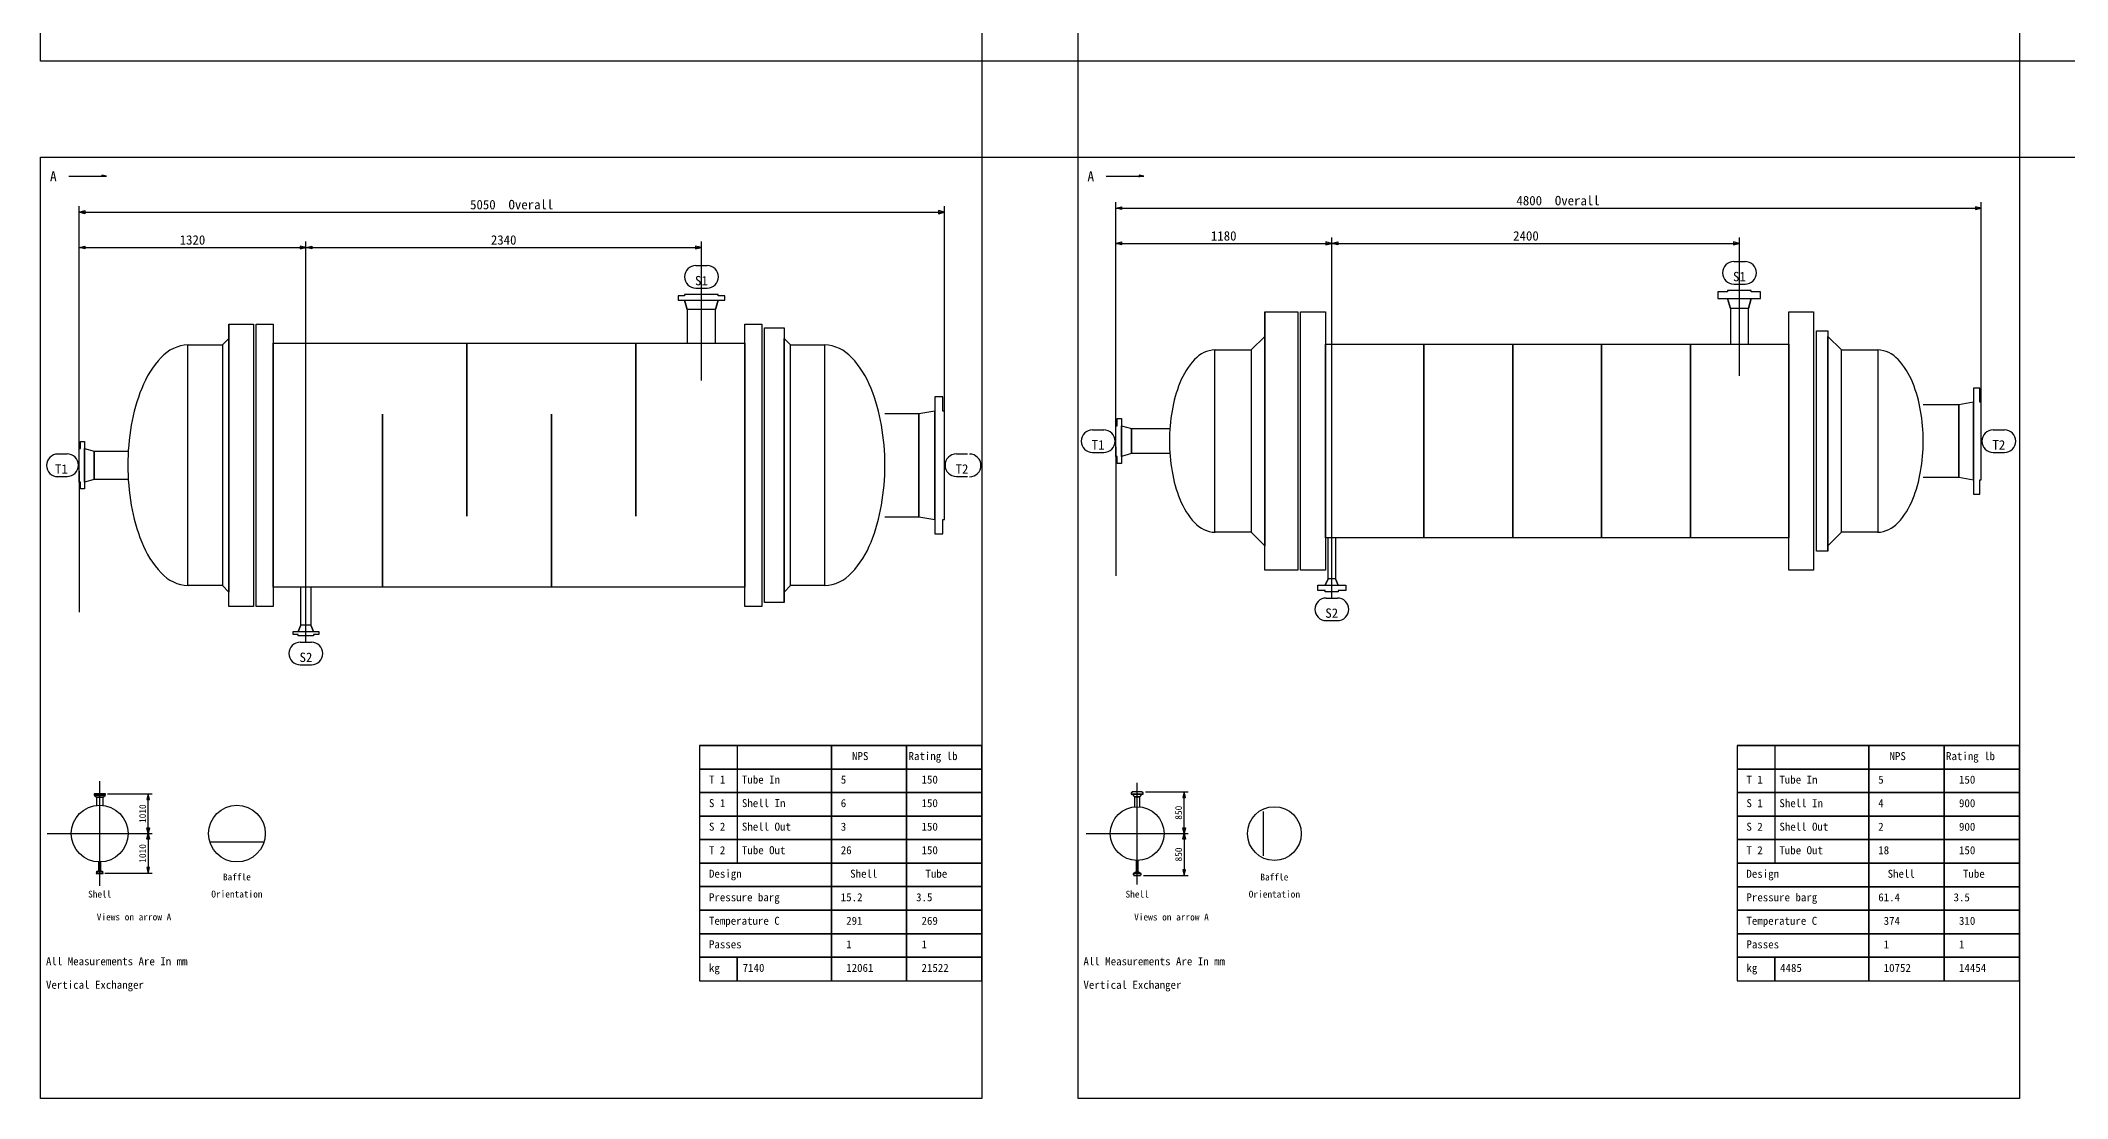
# Model space of a CAD drawing. Header units: millimetres. Extents: x -3006 to 2296, y -71 to 9552.
# Drawn here: x -3006 to -895, y 4250 to 5352 of the extents above; entities that cross this region are included whole.
import ezdxf
from ezdxf.enums import TextEntityAlignment as Align

# ---------------------------------------------------------------- set-up
doc = ezdxf.new("R2010")
doc.units = ezdxf.units.MM
for name, color, linetype in [('1', 7, 'Continuous'), ('11', 7, 'Continuous'), ('12', 7, 'Continuous'), ('2', 7, 'Continuous'), ('7', 7, 'Continuous'), ('8', 7, 'Continuous')]:
    doc.layers.add(name, color=color, linetype=linetype)

msp = doc.modelspace()

# ---------------------------------------------------------------- linework, layer by layer
at = {"color": 1}
for points in [[(-2025.611, 5230.757), (-1925.611, 5230.757), (-1925.611, 5330.757), (-2025.611, 5330.757)], [(-945.219, 5230.757), (-845.219, 5230.757), (-845.219, 5330.757), (-945.219, 5330.757)]]:
    msp.add_lwpolyline(points, close=True, dxfattribs=at)
at = {"layer": '1'}
for p, q in [((-2976.591, 5211.193), (-2937.375, 5211.193)), ((-1896.199, 5211.14), (-1856.983, 5211.14)), ((-2965.892, 4916.116), (-2965.892, 5179.723)), ((-2064.81, 4916.116), (-2064.81, 5179.723)), ((-1886.343, 4941.266), (-1886.343, 5183.91)), ((-985.038, 4941.266), (-985.038, 5183.91)), ((-2965.892, 5063.219), (-2965.892, 5142.925)), ((-2729.631, 4726.071), (-2729.631, 5142.925)), ((-2317.778, 4998.182), (-2317.778, 5142.925)), ((-1886.343, 5075.646), (-1886.343, 5147.171)), ((-1661.388, 4772.126), (-1661.388, 5147.171)), ((-1236.85, 5003.007), (-1236.85, 5147.171)), ((-2323.66, 5117.925), (-2311.896, 5117.925)), ((-1242.732, 5122.171), (-1230.968, 5122.171)), ((-2323.66, 5094.396), (-2311.896, 5094.396)), ((-1242.732, 5098.641), (-1230.968, 5098.641)), ((-1910.608, 4946.903), (-1898.843, 4946.903)), ((-972.538, 4946.903), (-960.773, 4946.903)), ((-2990.157, 4921.753), (-2978.392, 4921.753)), ((-2052.31, 4921.753), (-2040.546, 4921.753)), ((-1910.608, 4923.374), (-1898.843, 4923.374)), ((-1886.343, 4929.011), (-1886.343, 4794.631)), ((-972.538, 4923.374), (-960.773, 4923.374)), ((-2990.157, 4898.224), (-2978.392, 4898.224)), ((-2965.892, 4903.861), (-2965.892, 4756.758)), ((-2052.31, 4898.224), (-2040.546, 4898.224)), ((-1667.271, 4771.636), (-1655.506, 4771.636)), ((-1667.271, 4748.107), (-1655.506, 4748.107)), ((-2735.513, 4725.581), (-2723.748, 4725.581)), ((-2735.513, 4702.052), (-2723.748, 4702.052)), ((-2944.378, 4471.748), (-2944.378, 4580.889)), ((-2936.284, 4567.726), (-2889.807, 4567.726)), ((-1863.986, 4473.259), (-1863.986, 4579.272)), ((-1855.413, 4569.791), (-1810.98, 4569.791)), ((-2998.949, 4526.319), (-2889.807, 4526.319)), ((-1916.992, 4526.266), (-1810.98, 4526.266)), ((-2938.885, 4484.911), (-2889.807, 4484.911)), ((-1857.52, 4482.74), (-1810.98, 4482.74))]:
    msp.add_line(p, q, dxfattribs=at)
for points in [[(-2937.375, 5211.193), (-2942.277, 5212.173), (-2942.277, 5210.212)], [(-1856.983, 5211.14), (-1861.885, 5212.12), (-1861.885, 5210.159)], [(-2965.892, 5173.595), (-2959.737, 5175.178), (-2959.737, 5172.012), (-2965.892, 5173.595), (-2064.81, 5173.595), (-2070.965, 5175.178), (-2070.965, 5172.012), (-2064.81, 5173.595)], [(-1886.343, 5177.782), (-1880.231, 5179.264), (-1880.231, 5176.301), (-1886.343, 5177.782), (-985.038, 5177.782), (-991.15, 5179.264), (-991.15, 5176.301), (-985.038, 5177.782)], [(-2965.892, 5136.841), (-2959.737, 5138.248), (-2959.737, 5135.259), (-2965.892, 5136.841), (-2729.718, 5136.841), (-2735.698, 5138.248), (-2735.698, 5135.259), (-2729.718, 5136.841)], [(-2729.718, 5136.841), (-2723.564, 5138.248), (-2723.564, 5135.259), (-2729.718, 5136.841), (-2317.866, 5136.841), (-2323.845, 5138.248), (-2323.845, 5135.259), (-2317.866, 5136.841)], [(-1886.343, 5141.108), (-1880.231, 5142.59), (-1880.231, 5139.441), (-1886.343, 5141.108), (-1661.481, 5141.108), (-1667.593, 5142.59), (-1667.593, 5139.441), (-1661.481, 5141.108)], [(-1661.481, 5141.108), (-1655.183, 5142.59), (-1655.183, 5139.441), (-1661.481, 5141.108), (-1236.943, 5141.108), (-1243.055, 5142.59), (-1243.055, 5139.441), (-1236.943, 5141.108)], [(-2894.001, 4526.319), (-2895.476, 4532.298), (-2892.445, 4532.298), (-2894.001, 4526.319), (-2894.001, 4567.767), (-2895.476, 4561.787), (-2892.445, 4561.787), (-2894.001, 4567.767)], [(-1815.168, 4526.266), (-1816.607, 4532.226), (-1813.626, 4532.226), (-1815.168, 4526.266), (-1815.168, 4569.842), (-1816.607, 4563.881), (-1813.626, 4563.881), (-1815.168, 4569.842)], [(-2894.001, 4526.319), (-2892.445, 4520.339), (-2895.476, 4520.339), (-2894.001, 4526.319), (-2894.001, 4484.87), (-2892.445, 4490.85), (-2895.476, 4490.85), (-2894.001, 4484.87)], [(-1815.168, 4526.266), (-1813.626, 4520.305), (-1816.607, 4520.305), (-1815.168, 4526.266), (-1815.168, 4482.689), (-1813.626, 4488.65), (-1816.607, 4488.65), (-1815.168, 4482.689)]]:
    msp.add_lwpolyline(points, dxfattribs=at)
for centre, start, end in [((-2323.66, 5106.16), 90, 270), ((-2311.896, 5106.16), 270, 90), ((-1242.732, 5110.406), 90, 270), ((-1230.968, 5110.406), 270, 90), ((-1910.608, 4935.139), 90, 270), ((-1898.843, 4935.139), 270, 90), ((-972.538, 4935.139), 90, 270), ((-960.773, 4935.139), 270, 90), ((-2988.062, 4909.821), 90, 270), ((-2978.392, 4909.988), 270, 90), ((-2052.31, 4909.988), 90, 270), ((-2038.451, 4909.821), 270, 90), ((-1667.271, 4759.871), 90, 270), ((-1655.506, 4759.871), 270, 90), ((-2735.513, 4713.817), 90, 270), ((-2723.748, 4713.817), 270, 90)]:
    msp.add_arc(centre, 11.765, start, end, dxfattribs=at)
at = {"layer": '11'}
for points in [[(-3006.003, 6311.149), (-2025.611, 6311.149), (-2025.611, 5330.757), (-3006.003, 5330.757), (-3006.003, 6311.149)], [(-1925.611, 6311.149), (-945.219, 6311.149), (-945.219, 5330.757), (-1925.611, 5330.757), (-1925.611, 6311.149)], [(-3006.003, 5230.757), (-2025.611, 5230.757), (-2025.611, 4250.364), (-3006.003, 4250.364), (-3006.003, 5230.757)], [(-1925.611, 5230.757), (-945.219, 5230.757), (-945.219, 4250.364), (-1925.611, 4250.364), (-1925.611, 5230.757)], [(-2319.728, 4618.055), (-2025.611, 4618.055), (-2319.728, 4618.055), (-2319.728, 4593.546), (-2025.611, 4593.546), (-2319.728, 4593.546), (-2319.728, 4569.036), (-2025.611, 4569.036), (-2319.728, 4569.036), (-2319.728, 4544.526), (-2025.611, 4544.526), (-2319.728, 4544.526), (-2319.728, 4520.016), (-2025.611, 4520.016), (-2319.728, 4520.016), (-2319.728, 4495.506), (-2025.611, 4495.506), (-2319.728, 4495.506), (-2319.728, 4470.997), (-2025.611, 4470.997), (-2319.728, 4470.997), (-2319.728, 4446.487), (-2025.611, 4446.487), (-2319.728, 4446.487), (-2319.728, 4421.977), (-2025.611, 4421.977), (-2319.728, 4421.977), (-2319.728, 4397.467), (-2025.611, 4397.467), (-2319.728, 4397.467), (-2319.728, 4372.957), (-2280.513, 4372.957), (-2280.513, 4397.467), (-2280.513, 4372.957), (-2182.473, 4372.957), (-2182.473, 4618.055), (-2182.473, 4372.957), (-2104.042, 4372.957), (-2104.042, 4618.055), (-2104.042, 4372.957), (-2025.611, 4372.957), (-2025.611, 4618.055), (-2280.513, 4618.055), (-2280.513, 4495.506)], [(-1239.336, 4618.002), (-945.219, 4618.002), (-1239.336, 4618.002), (-1239.336, 4593.492), (-945.219, 4593.492), (-1239.336, 4593.492), (-1239.336, 4568.983), (-945.219, 4568.983), (-1239.336, 4568.983), (-1239.336, 4544.473), (-945.219, 4544.473), (-1239.336, 4544.473), (-1239.336, 4519.963), (-945.219, 4519.963), (-1239.336, 4519.963), (-1239.336, 4495.453), (-945.219, 4495.453), (-1239.336, 4495.453), (-1239.336, 4470.943), (-945.219, 4470.943), (-1239.336, 4470.943), (-1239.336, 4446.434), (-945.219, 4446.434), (-1239.336, 4446.434), (-1239.336, 4421.924), (-945.219, 4421.924), (-1239.336, 4421.924), (-1239.336, 4397.414), (-945.219, 4397.414), (-1239.336, 4397.414), (-1239.336, 4372.904), (-1200.121, 4372.904), (-1200.121, 4397.414), (-1200.121, 4372.904), (-1102.081, 4372.904), (-1102.081, 4618.002), (-1102.081, 4372.904), (-1023.65, 4372.904), (-1023.65, 4618.002), (-1023.65, 4372.904), (-945.219, 4372.904), (-945.219, 4618.002), (-1200.121, 4618.002), (-1200.121, 4495.453)]]:
    msp.add_lwpolyline(points, dxfattribs=at)
at = {"layer": '2'}
for p, q in [((-2852.377, 5035.373), (-2852.377, 5035.373)), ((-2189.404, 5035.373), (-2189.404, 5035.373)), ((-1782.895, 5030.159), (-1782.895, 5030.159)), ((-1092.931, 5030.159), (-1092.931, 5030.159)), ((-1782.895, 4840.119), (-1782.895, 4840.119)), ((-1092.931, 4840.119), (-1092.931, 4840.119)), ((-2852.377, 4784.604), (-2852.377, 4784.604)), ((-2189.404, 4784.604), (-2189.404, 4784.604)), ((-1732.434, 4503.193), (-1732.434, 4549.338)), ((-2828.87, 4517.718), (-2774.172, 4517.718))]:
    msp.add_line(p, q, dxfattribs=at)
for points in [[(-2303.094, 5036.956), (-2303.094, 5072.127), (-2300.28, 5081.975), (-2293.246, 5081.975), (-2293.246, 5086.371), (-2300.28, 5086.371), (-2300.28, 5087.778), (-2335.451, 5087.778), (-2335.451, 5086.371), (-2342.134, 5086.371), (-2342.134, 5081.975), (-2335.451, 5081.975), (-2300.28, 5081.975), (-2303.094, 5072.127), (-2332.638, 5072.127), (-2335.451, 5081.975), (-2332.638, 5072.127), (-2332.638, 5036.956)], [(-1227.311, 5036.086), (-1227.311, 5073.131), (-1224.718, 5083.503), (-1214.716, 5083.503), (-1214.716, 5090.542), (-1224.718, 5090.542), (-1224.718, 5092.024), (-1249.167, 5092.024), (-1249.167, 5090.542), (-1259.17, 5090.542), (-1259.17, 5083.503), (-1249.167, 5083.503), (-1224.718, 5083.503), (-1227.311, 5073.131), (-1246.204, 5073.131), (-1249.167, 5083.503), (-1246.204, 5073.131), (-1246.204, 5036.086)], [(-1745.202, 5030.159), (-1731.125, 5044.236), (-1731.125, 5069.611), (-1696.674, 5069.611), (-1696.674, 4800.666), (-1731.125, 4800.666), (-1731.125, 5069.611), (-1731.125, 4826.041), (-1745.202, 4840.119)], [(-1694.08, 5069.611), (-1667.779, 5069.611), (-1667.779, 4800.666), (-1694.08, 4800.666), (-1694.08, 5069.611)], [(-1185.45, 5069.611), (-1159.519, 5069.611), (-1159.519, 4800.666), (-1185.45, 4800.666), (-1185.45, 5069.611)], [(-2816.591, 5035.373), (-2809.908, 5042.056), (-2809.908, 5057.003), (-2784.234, 5057.003), (-2784.234, 4762.973), (-2809.908, 4762.973), (-2809.908, 5057.003), (-2809.908, 4777.921), (-2816.591, 4784.604)], [(-2781.42, 5057.003), (-2763.834, 5057.003), (-2763.834, 4762.973), (-2781.42, 4762.973), (-2781.42, 5057.003)], [(-2272.495, 5057.003), (-2254.91, 5057.003), (-2254.91, 4762.973), (-2272.495, 4762.973), (-2272.495, 5057.003)], [(-2225.014, 4784.604), (-2231.697, 4777.921), (-2231.697, 4767.018), (-2252.096, 4767.018), (-2252.096, 5052.959), (-2231.697, 5052.959), (-2231.697, 4767.018), (-2231.697, 5042.056), (-2225.014, 5035.373)], [(-1130.624, 4840.119), (-1144.701, 4826.041), (-1144.701, 4820.3), (-1156.555, 4820.3), (-1156.555, 5049.978), (-1144.701, 5049.978), (-1144.701, 4820.3), (-1144.701, 5044.236), (-1130.624, 5030.159)], [(-2852.465, 5035.373), (-2816.591, 5035.373), (-2816.591, 4784.604), (-2852.465, 4784.604), (-2852.465, 5035.373)], [(-2763.834, 5036.956), (-2272.495, 5036.956), (-2272.495, 4783.021), (-2763.834, 4783.021), (-2763.834, 5036.956)], [(-2225.014, 5035.373), (-2189.492, 5035.373), (-2189.492, 4784.604), (-2225.014, 4784.604), (-2225.014, 5035.373)], [(-1782.988, 5030.159), (-1745.202, 5030.159), (-1745.202, 4840.119), (-1782.988, 4840.119), (-1782.988, 5030.159)], [(-1667.779, 5036.086), (-1185.45, 5036.086), (-1185.45, 4834.191), (-1667.779, 4834.191), (-1667.779, 5036.086)], [(-1130.624, 5030.159), (-1092.838, 5030.159), (-1092.838, 4840.119), (-1130.624, 4840.119), (-1130.624, 5030.159)], [(-1045.421, 4897.538), (-1008.376, 4897.538), (-993.187, 4894.76), (-993.187, 4879.942), (-986.334, 4879.942), (-986.334, 4894.76), (-985.038, 4894.76), (-985.038, 4975.517), (-986.334, 4975.517), (-986.334, 4990.335), (-993.187, 4990.335), (-993.187, 4975.517), (-993.187, 4894.76), (-993.187, 4975.517), (-1008.376, 4972.739), (-1008.376, 4897.538), (-1008.376, 4972.739), (-1045.421, 4972.739)], [(-2126.711, 4856.353), (-2091.54, 4856.353), (-2074.658, 4853.539), (-2074.658, 4838.591), (-2066.217, 4838.591), (-2066.217, 4853.539), (-2064.81, 4853.539), (-2064.81, 4966.438), (-2066.217, 4966.438), (-2066.217, 4981.386), (-2074.658, 4981.386), (-2074.658, 4966.438), (-2074.658, 4853.539), (-2074.658, 4966.438), (-2091.54, 4963.624), (-2091.54, 4856.353), (-2091.54, 4963.624), (-2126.711, 4963.624)], [(-1830.405, 4922.173), (-1869.858, 4922.173), (-1880.416, 4919.209), (-1880.416, 4911.615), (-1884.861, 4911.615), (-1884.861, 4919.209), (-1886.343, 4919.209), (-1886.343, 4951.068), (-1884.861, 4951.068), (-1884.861, 4958.662), (-1880.416, 4958.662), (-1880.416, 4951.068), (-1880.416, 4919.209), (-1880.416, 4951.068), (-1869.858, 4948.104), (-1869.858, 4922.173), (-1869.858, 4948.104), (-1830.405, 4948.104)], [(-2915.07, 4895.217), (-2950.241, 4895.217), (-2960.089, 4892.403), (-2960.089, 4885.369), (-2964.485, 4885.369), (-2964.485, 4892.403), (-2965.892, 4892.403), (-2965.892, 4927.574), (-2964.485, 4927.574), (-2964.485, 4934.608), (-2960.089, 4934.608), (-2960.089, 4927.574), (-2960.089, 4892.403), (-2960.089, 4927.574), (-2950.241, 4924.76), (-2950.241, 4895.217), (-2950.241, 4924.76), (-2915.07, 4924.76)], [(-1657.406, 4834.191), (-1657.406, 4791.775), (-1654.813, 4784.922), (-1646.663, 4784.922), (-1646.663, 4779.55), (-1654.813, 4779.55), (-1654.813, 4778.254), (-1668.149, 4778.254), (-1668.149, 4779.55), (-1675.928, 4779.55), (-1675.928, 4784.922), (-1668.149, 4784.922), (-1654.813, 4784.922), (-1657.406, 4791.775), (-1665.185, 4791.775), (-1668.149, 4784.922), (-1665.185, 4791.775), (-1665.185, 4834.191)], [(-2724.443, 4783.021), (-2724.443, 4743.454), (-2721.629, 4736.947), (-2716.354, 4736.947), (-2716.354, 4733.606), (-2721.629, 4733.606), (-2721.629, 4732.199), (-2737.808, 4732.199), (-2737.808, 4733.606), (-2743.083, 4733.606), (-2743.083, 4736.947), (-2737.808, 4736.947), (-2721.629, 4736.947), (-2724.443, 4743.454), (-2734.994, 4743.454), (-2737.808, 4736.947), (-2734.994, 4743.454), (-2734.994, 4783.021)], [(-2940.938, 4555.726), (-2940.938, 4564.081), (-2938.48, 4566.129), (-2938.644, 4566.129), (-2938.644, 4567.112), (-2938.48, 4567.112), (-2938.48, 4567.767), (-2950.276, 4567.767), (-2950.276, 4567.112), (-2950.112, 4567.112), (-2950.112, 4566.129), (-2950.276, 4566.129), (-2938.48, 4566.129), (-2950.276, 4566.129), (-2947.819, 4564.081), (-2940.938, 4564.081), (-2947.819, 4564.081), (-2947.819, 4555.726)], [(-1861.314, 4554.118), (-1861.314, 4564.498), (-1858.847, 4567.17), (-1857.82, 4567.17), (-1857.82, 4569.225), (-1858.847, 4569.225), (-1858.847, 4569.842), (-1869.125, 4569.842), (-1869.125, 4569.225), (-1870.153, 4569.225), (-1870.153, 4567.17), (-1869.125, 4567.17), (-1858.847, 4567.17), (-1869.125, 4567.17), (-1866.658, 4564.498), (-1861.314, 4564.498), (-1866.658, 4564.498), (-1866.658, 4554.118)], [(-2945.607, 4496.748), (-2945.607, 4487.492), (-2948.064, 4486.345), (-2947.491, 4486.345), (-2947.491, 4485.526), (-2948.064, 4485.526), (-2948.064, 4484.87), (-2940.692, 4484.87), (-2940.692, 4485.526), (-2941.266, 4485.526), (-2941.266, 4486.345), (-2940.692, 4486.345), (-2948.064, 4486.345), (-2940.692, 4486.345), (-2943.15, 4487.492), (-2945.607, 4487.492), (-2943.15, 4487.492), (-2943.15, 4496.748)], [(-1865.014, 4498.311), (-1865.014, 4486.492), (-1867.48, 4484.847), (-1868.097, 4484.847), (-1868.097, 4483.306), (-1867.48, 4483.306), (-1867.48, 4482.689), (-1860.492, 4482.689), (-1860.492, 4483.306), (-1859.875, 4483.306), (-1859.875, 4484.847), (-1860.492, 4484.847), (-1867.48, 4484.847), (-1860.492, 4484.847), (-1862.856, 4486.492), (-1865.014, 4486.492), (-1862.856, 4486.492), (-1862.856, 4498.311)]]:
    msp.add_lwpolyline(points, dxfattribs=at)
for points in [[(-2852.377, 5035.373, 0.1989124), (-2880.414, 5022.136, 0.09849141), (-2900.655, 4989.978, 0.05459569), (-2911.501, 4951.689, 0.04366094), (-2915.07, 4909.988, 0.04366094), (-2911.501, 4868.288, 0.05459569), (-2900.655, 4829.999, 0.09849141), (-2880.414, 4797.841, 0.1989124), (-2852.377, 4784.604, 0.1989124)], [(-2189.404, 4784.604, 0.1989124), (-2161.367, 4797.841, 0.09849141), (-2141.126, 4829.999, 0.05459569), (-2130.28, 4868.288, 0.04366094), (-2126.711, 4909.988, 0.04366094), (-2130.28, 4951.689, 0.05459569), (-2141.126, 4989.978, 0.09849141), (-2161.367, 5022.136, 0.1989124), (-2189.404, 5035.373, 0.1989124)], [(-1782.895, 5030.159, 0.1989124), (-1804.143, 5020.127, 0.09849141), (-1819.482, 4995.757, 0.05459569), (-1827.701, 4966.74, 0.04366094), (-1830.405, 4935.139, 0.04366094), (-1827.701, 4903.537, 0.05459569), (-1819.482, 4874.52, 0.09849141), (-1804.143, 4850.15, 0.1989124), (-1782.895, 4840.119, 0.1989124)], [(-1092.931, 4840.119, 0.1989124), (-1071.684, 4850.15, 0.09849141), (-1056.344, 4874.52, 0.05459569), (-1048.125, 4903.537, 0.04366094), (-1045.421, 4935.139, 0.04366094), (-1048.125, 4966.74, 0.05459569), (-1056.344, 4995.757, 0.09849141), (-1071.684, 5020.127, 0.1989124), (-1092.931, 5030.159, 0.1989124)]]:
    msp.add_lwpolyline(points, format="xyb", dxfattribs=at)
for centre, radius in [((-2944.378, 4526.319), 29.571), ((-2801.521, 4526.319), 29.571), ((-1863.986, 4526.266), 28.006), ((-1721.129, 4526.266), 28.006)]:
    msp.add_circle(centre, radius, dxfattribs=at)
at = {"layer": '7'}
for points in [[(-1565.533, 4834.191), (-1565.533, 4834.191), (-1565.533, 5036.086), (-1565.533, 5036.086), (-1565.533, 4834.191)], [(-1380.308, 4834.191), (-1380.308, 4834.191), (-1380.308, 5036.086), (-1380.308, 5036.086), (-1380.308, 4834.191)], [(-2649.88, 4783.021), (-2649.88, 4783.021), (-2649.88, 4963.097), (-2649.88, 4963.097), (-2649.88, 4783.021)], [(-2474.025, 4783.021), (-2474.025, 4783.021), (-2474.025, 4963.097), (-2474.025, 4963.097), (-2474.025, 4783.021)]]:
    msp.add_lwpolyline(points, dxfattribs=at)
at = {"layer": '8'}
for points in [[(-2561.953, 4856.88), (-2561.953, 4856.88), (-2561.953, 5036.956), (-2561.953, 5036.956), (-2561.953, 4856.88)], [(-2386.098, 4856.88), (-2386.098, 4856.88), (-2386.098, 5036.956), (-2386.098, 5036.956), (-2386.098, 4856.88)], [(-1472.92, 4834.191), (-1472.92, 4834.191), (-1472.92, 5036.086), (-1472.92, 5036.086), (-1472.92, 4834.191)], [(-1287.696, 4834.191), (-1287.696, 4834.191), (-1287.696, 5036.086), (-1287.696, 5036.086), (-1287.696, 4834.191)]]:
    msp.add_lwpolyline(points, dxfattribs=at)

# ---------------------------------------------------------------- texts
at = {"layer": '1'}
for p in [(-2996.199, 5216.095), (-1915.807, 5216.041)]:
    msp.add_text('A', height=10.294, dxfattribs=at).set_placement(p, align=Align.TOP_LEFT)
for s, height, p in [('5050  Overall', 9.80392, (-2515.351, 5173.595)), ('4800  Overall', 9.80392, (-1425.69, 5177.782)), ('1180', 9.8039, (-1773.866, 5141.043)), ('2400', 9.8039, (-1459.119, 5141.043)), ('1320', 9.8039, (-2847.761, 5136.798)), ('2340', 9.8039, (-2523.704, 5136.798)), ('S1', 9.8039, (-1236.85, 5098.641)), ('S1', 9.8039, (-2317.778, 5094.396)), ('T1', 9.8039, (-1904.725, 4923.374)), ('T2', 9.8039, (-966.655, 4923.374)), ('T1', 9.8039, (-2984.274, 4898.224)), ('T2', 9.8039, (-2046.428, 4898.224)), ('S2', 9.8039, (-1661.388, 4748.107)), ('S2', 9.8039, (-2729.631, 4702.052))]:
    msp.add_text(s, height=height, dxfattribs=at).set_placement(p, align=Align.BOTTOM_CENTER)
for s, height, p in [('1010', 7.1265, (-2893.974, 4547.022)), ('850', 7.1429, (-1815.147, 4548.028)), ('1010', 7.1265, (-2893.974, 4505.615)), ('850', 7.1429, (-1815.147, 4504.503))]:
    msp.add_text(s, height=height, rotation=90, dxfattribs=at).set_placement(p, align=Align.BOTTOM_CENTER)
for s, height, p in [('Baffle', 7.1265, (-2801.521, 4484.652)), ('Baffle', 7.1429, (-1721.129, 4484.599)), ('Shell', 7.1265, (-2944.378, 4466.795)), ('Orientation', 7.12647, (-2801.521, 4466.795)), ('Shell', 7.1429, (-1863.986, 4466.742)), ('Orientation', 7.14286, (-1721.129, 4466.742)), ('Views on arrow A', 7.12647, (-2908.664, 4442.985)), ('Views on arrow A', 7.14286, (-1828.272, 4442.932))]:
    msp.add_text(s, height=height, dxfattribs=at).set_placement(p, align=Align.TOP_CENTER)
at = {"layer": '12'}
for s, height, p in [('NPS', 8.3333, (-2160.905, 4611.193)), ('Rating lb', 8.3333, (-2102.081, 4611.193)), ('NPS', 8.3333, (-1080.513, 4611.139)), ('Rating lb', 8.3333, (-1021.689, 4611.139)), ('T 1', 8.3333, (-2309.924, 4586.683)), ('Tube In', 8.3333, (-2275.611, 4586.683)), ('5', 8.333, (-2172.669, 4586.683)), (' 150', 8.3333, (-2094.238, 4586.683)), ('T 1', 8.3333, (-1229.532, 4586.63)), ('Tube In', 8.3333, (-1195.219, 4586.63)), ('5', 8.333, (-1092.277, 4586.63)), (' 150', 8.3333, (-1013.846, 4586.63)), ('S 1', 8.3333, (-2309.924, 4562.173)), ('Shell In', 8.3333, (-2275.611, 4562.173)), ('6', 8.333, (-2172.669, 4562.173)), (' 150', 8.3333, (-2094.238, 4562.173)), ('S 1', 8.3333, (-1229.532, 4562.12)), ('Shell In', 8.3333, (-1195.219, 4562.12)), ('4', 8.333, (-1092.277, 4562.12)), (' 900', 8.3333, (-1013.846, 4562.12)), ('S 2', 8.3333, (-2309.924, 4537.663)), ('Shell Out', 8.3333, (-2275.611, 4537.663)), ('3', 8.333, (-2172.669, 4537.663)), (' 150', 8.3333, (-2094.238, 4537.663)), ('S 2', 8.3333, (-1229.532, 4537.61)), ('Shell Out', 8.3333, (-1195.219, 4537.61)), ('2', 8.333, (-1092.277, 4537.61)), (' 900', 8.3333, (-1013.846, 4537.61)), ('T 2', 8.3333, (-2309.924, 4513.153)), ('Tube Out', 8.3333, (-2275.611, 4513.153)), ('26', 8.3333, (-2172.669, 4513.153)), (' 150', 8.3333, (-2094.238, 4513.153)), ('T 2', 8.3333, (-1229.532, 4513.1)), ('Tube Out', 8.3333, (-1195.219, 4513.1)), ('18', 8.3333, (-1092.277, 4513.1)), (' 150', 8.3333, (-1013.846, 4513.1)), ('Design', 8.3333, (-2309.924, 4488.644)), ('Shell', 8.3333, (-2162.866, 4488.644)), ('Tube', 8.3333, (-2084.434, 4488.644)), ('Design', 8.3333, (-1229.532, 4488.59)), ('Shell', 8.3333, (-1082.473, 4488.59)), ('Tube', 8.3333, (-1004.042, 4488.59)), ('Pressure barg', 8.33333, (-2309.924, 4464.134)), ('15.2', 8.3333, (-2172.669, 4464.134)), ('3.5', 8.3333, (-2094.238, 4464.134)), ('Pressure barg', 8.33333, (-1229.532, 4464.081)), ('61.4', 8.3333, (-1092.277, 4464.081)), ('3.5', 8.3333, (-1013.846, 4464.081)), ('Temperature C', 8.33333, (-2309.924, 4439.624)), (' 291', 8.3333, (-2172.669, 4439.624)), (' 269', 8.3333, (-2094.238, 4439.624)), ('Temperature C', 8.33333, (-1229.532, 4439.571)), (' 374', 8.3333, (-1092.277, 4439.571)), (' 310', 8.3333, (-1013.846, 4439.571)), ('Passes', 8.3333, (-2309.924, 4415.114)), (' 1', 8.3333, (-2172.669, 4415.114)), (' 1', 8.3333, (-2094.238, 4415.114)), ('Passes', 8.3333, (-1229.532, 4415.061)), (' 1', 8.3333, (-1092.277, 4415.061)), (' 1', 8.3333, (-1013.846, 4415.061)), (' All Measurements Are In mm', 8.33333, (-3006.003, 4397.467)), ('kg', 8.3333, (-2309.924, 4390.604)), (' 7140', 8.3333, (-2280.513, 4390.604)), (' 12061', 8.3333, (-2172.669, 4390.604)), (' 21522', 8.3333, (-2094.238, 4390.604)), (' All Measurements Are In mm', 8.33333, (-1925.611, 4397.414)), ('kg', 8.3333, (-1229.532, 4390.551)), (' 4485', 8.3333, (-1200.121, 4390.551)), (' 10752', 8.3333, (-1092.277, 4390.551)), (' Vertical Exchanger', 8.33333, (-3006.003, 4372.957)), (' Vertical Exchanger', 8.33333, (-1925.611, 4372.904)), (' 14454', 8.3333, (-1013.846, 4390.551))]:
    msp.add_text(s, height=height, dxfattribs=at).set_placement(p, align=Align.TOP_LEFT)

doc.saveas('drawing.dxf')
